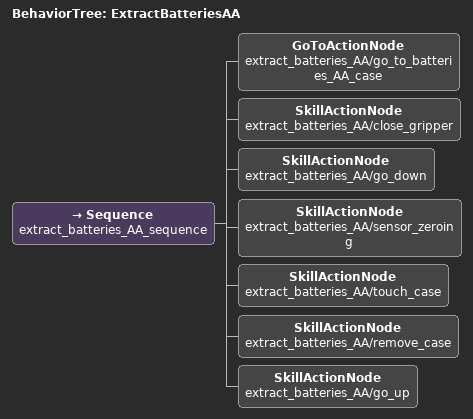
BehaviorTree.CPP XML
<?xml version="1.0"?>
<root>
  <BehaviorTree ID="ExtractBatteriesAA">
    <Sequence name="extract_batteries_AA_sequence">
      <GoToActionNode  name="extract_batteries_AA/go_to_batteries_AA_case"/>
      <SkillActionNode name="extract_batteries_AA/close_gripper"/>
      <SkillActionNode name="extract_batteries_AA/go_down"/>
      <SkillActionNode name="extract_batteries_AA/sensor_zeroing"/>
      <SkillActionNode name="extract_batteries_AA/touch_case"/>
      <SkillActionNode name="extract_batteries_AA/remove_case"/>
      <SkillActionNode name="extract_batteries_AA/go_up"/>

      <!-- TO DO:
        - PICK BATTERIES
        - INSERT BATTERIES -->

    </Sequence>
  </BehaviorTree>
</root>
